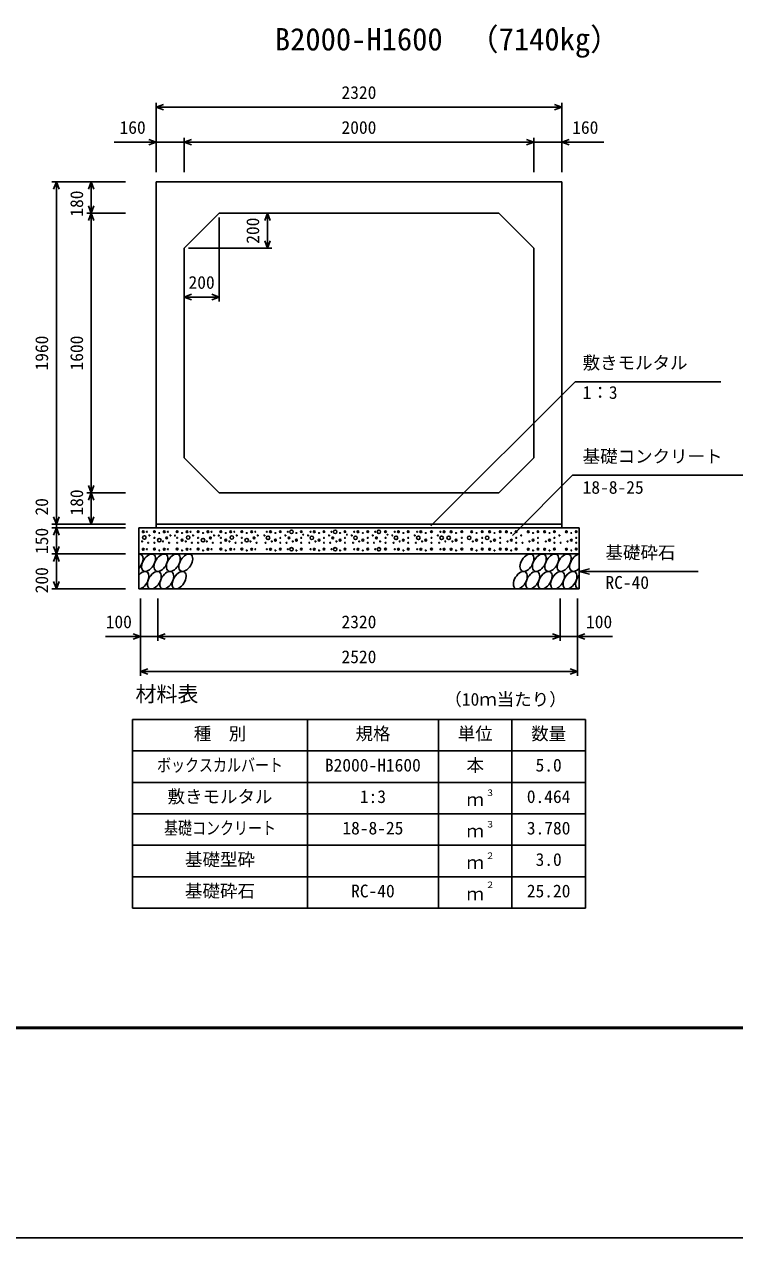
# Model space of a CAD drawing. Units: millimetres, scale not verified. Extents: x -25170 to 75630, y 0 to 35640.
# Drawn here: x 40275 to 44339, y 0 to 6943 of the extents above; entities that cross this region are included whole.
import ezdxf
from ezdxf.enums import TextEntityAlignment as Align

# ---------------------------------------------------------------- set-up
doc = ezdxf.new("R2010")
doc.units = ezdxf.units.MM
doc.header["$LTSCALE"] = 60
for name, color, linetype, lineweight in [('Defpoints_3', 5, 'Continuous', 25), ('DIM', 7, 'Continuous', 25), ('HATCH', 6, 'Continuous', 25), ('HYO', 3, 'Continuous', 25), ('HYO2', 4, 'Continuous', 25), ('OUTLINE', 3, 'Continuous', 25), ('TXT', 7, 'Continuous', 25), ('WAKU', 3, 'Continuous', 50)]:
    doc.layers.add(name, color=color, linetype=linetype, lineweight=lineweight)
doc.styles.add('ＭＳ ゴシック', font='')
doc.styles.get('ＭＳ ゴシック').set_extended_font_data('MS Gothic')

msp = doc.modelspace()

# ---------------------------------------------------------------- linework, layer by layer
at = {"layer": 'Defpoints_3'}
msp.add_line((25230, 0), (75630, 0), dxfattribs=at)
at = {"layer": 'DIM'}
for p, q in [((41029.98, 6493.78), (41029.98, 6096.89)), ((41072.27, 6484.17), (41029.98, 6468.78)), ((43349.98, 6468.78), (41029.98, 6468.78)), ((41029.98, 6468.78), (41072.27, 6453.39)), ((43307.7, 6484.17), (43349.98, 6468.78)), ((43349.98, 6468.78), (43307.7, 6453.39)), ((43349.98, 6493.78), (43349.98, 6096.89)), ((40789.24, 6268.78), (41029.98, 6268.78)), ((40987.7, 6284.17), (41029.98, 6268.78)), ((41029.98, 6268.78), (40987.7, 6253.39)), ((41189.98, 6268.78), (41029.98, 6268.78)), ((41189.98, 6293.78), (41189.98, 6096.89)), ((41232.27, 6284.17), (41189.98, 6268.78)), ((43189.98, 6268.78), (41189.98, 6268.78)), ((41189.98, 6268.78), (41232.27, 6253.39)), ((43147.7, 6284.17), (43189.98, 6268.78)), ((43189.98, 6268.78), (43147.7, 6253.39)), ((43189.98, 6293.78), (43189.98, 6096.89)), ((43189.98, 6268.78), (43349.98, 6268.78)), ((43392.27, 6284.17), (43349.98, 6268.78)), ((43590.73, 6268.78), (43349.98, 6268.78)), ((43349.98, 6268.78), (43392.27, 6253.39)), ((40433.88, 6041.89), (40854.98, 6041.89)), ((40458.88, 6041.89), (40443.49, 5999.6)), ((40458.88, 4081.89), (40458.88, 6041.89)), ((40474.27, 5999.6), (40458.88, 6041.89)), ((40658.88, 6041.89), (40643.49, 5999.6)), ((40658.88, 6041.89), (40658.88, 5861.89)), ((40674.27, 5999.6), (40658.88, 6041.89)), ((40658.88, 5861.89), (40643.49, 5904.17)), ((40674.27, 5904.17), (40658.88, 5861.89)), ((40633.88, 5861.89), (40854.98, 5861.89)), ((40658.88, 5861.89), (40643.49, 5819.6)), ((40658.88, 5861.89), (40658.88, 4261.89)), ((40674.27, 5819.6), (40658.88, 5861.89)), ((41389.98, 5836.89), (41389.98, 5357.17)), ((41666.05, 5861.89), (41650.66, 5819.6)), ((41666.05, 5661.89), (41666.05, 5861.89)), ((41681.44, 5819.6), (41666.05, 5861.89)), ((41666.05, 5661.89), (41650.66, 5704.17)), ((41681.44, 5704.17), (41666.05, 5661.89)), ((41214.98, 5661.89), (41691.05, 5661.89)), ((41232.27, 5397.56), (41189.98, 5382.17)), ((41389.98, 5382.17), (41189.98, 5382.17)), ((41189.98, 5382.17), (41232.27, 5366.78)), ((41347.7, 5397.56), (41389.98, 5382.17)), ((41389.98, 5382.17), (41347.7, 5366.78)), ((42601.17, 4072.31), (43426.48, 4897.62)), ((44258.89, 4897.62), (43426.48, 4897.62)), ((43068.01, 4018.16), (43412.07, 4362.22)), ((44511.62, 4362.22), (43412.07, 4362.22)), ((40633.88, 4261.89), (40854.98, 4261.89)), ((40658.88, 4261.89), (40643.49, 4304.17)), ((40658.88, 4261.89), (40643.49, 4219.6)), ((40674.27, 4304.17), (40658.88, 4261.89)), ((40658.88, 4081.89), (40658.88, 4261.89)), ((40674.27, 4219.6), (40658.88, 4261.89)), ((40458.88, 4081.89), (40443.49, 4124.17)), ((40474.27, 4124.17), (40458.88, 4081.89)), ((40658.88, 4081.89), (40643.49, 4124.17)), ((40674.27, 4124.17), (40658.88, 4081.89)), ((40433.88, 4081.89), (40854.98, 4081.89)), ((40433.88, 4061.89), (40854.98, 4061.89)), ((40458.88, 4061.89), (40443.49, 4019.6)), ((40458.88, 4081.89), (40458.88, 4061.89)), ((40458.88, 4061.89), (40458.88, 3911.89)), ((40474.27, 4019.6), (40458.88, 4061.89)), ((40433.88, 3911.89), (40854.98, 3911.89)), ((40458.88, 3911.89), (40443.49, 3954.17)), ((40458.88, 3911.89), (40443.49, 3869.6)), ((40474.27, 3954.17), (40458.88, 3911.89)), ((40458.88, 3911.89), (40458.88, 3711.89)), ((40474.27, 3869.6), (40458.88, 3911.89)), ((43449.98, 3811.89), (43507.94, 3827.42)), ((40458.88, 3711.89), (40443.49, 3754.17)), ((40474.27, 3754.17), (40458.88, 3711.89)), ((44129.79, 3811.89), (43449.98, 3811.89)), ((43449.98, 3811.89), (43507.94, 3796.36)), ((40433.88, 3711.89), (40854.98, 3711.89)), ((40939.98, 3215.28), (40939.98, 3656.89)), ((41039.98, 3415.28), (41039.98, 3656.89)), ((43339.98, 3415.28), (43339.98, 3656.89)), ((43339.98, 3415.28), (43339.98, 3656.89)), ((43439.98, 3215.28), (43439.98, 3656.89)), ((40740.44, 3440.28), (40939.98, 3440.28)), ((40897.7, 3455.67), (40939.98, 3440.28)), ((40939.98, 3440.28), (40897.7, 3424.88)), ((41039.98, 3440.28), (40939.98, 3440.28)), ((41082.27, 3455.67), (41039.98, 3440.28)), ((43339.98, 3440.28), (41039.98, 3440.28)), ((41039.98, 3440.28), (41082.27, 3424.88)), ((43297.7, 3455.67), (43339.98, 3440.28)), ((43339.98, 3440.28), (43297.7, 3424.88)), ((43439.98, 3440.28), (43339.98, 3440.28)), ((43482.27, 3455.67), (43439.98, 3440.28)), ((43639.53, 3440.28), (43439.98, 3440.28)), ((43439.98, 3440.28), (43482.27, 3424.88)), ((40982.27, 3255.67), (40939.98, 3240.28)), ((43439.98, 3240.28), (40939.98, 3240.28)), ((40939.98, 3240.28), (40982.27, 3224.88)), ((43397.7, 3255.67), (43439.98, 3240.28)), ((43439.98, 3240.28), (43397.7, 3224.88))]:
    msp.add_line(p, q, dxfattribs=at)
at = {"layer": 'HATCH'}
for centre, radius in [((40956.02, 4039.07), 5), ((40977.05, 4039.07), 2.5), ((41019.95, 4039.94), 5), ((41047.99, 4032.06), 2.5), ((41076.02, 4039.07), 5), ((41097.05, 4039.07), 2.5), ((41149.95, 4039.94), 5), ((41177.99, 4032.06), 2.5), ((41206.02, 4039.07), 5), ((41227.05, 4039.07), 2.5), ((41269.95, 4039.94), 5), ((41297.99, 4032.06), 2.5), ((41326.02, 4039.07), 5), ((41347.05, 4039.07), 2.5), ((41399.95, 4039.94), 5), ((41427.99, 4032.06), 2.5), ((41456.02, 4039.07), 5), ((41477.05, 4039.07), 2.5), ((41519.95, 4039.94), 5), ((41547.99, 4032.06), 2.5), ((41576.02, 4039.07), 5), ((41597.05, 4039.07), 2.5), ((41662.91, 4039.07), 2.5), ((41683.94, 4039.07), 5), ((41711.98, 4032.06), 2.5), ((41740.01, 4039.94), 5), ((41782.91, 4039.07), 2.5), ((41803.94, 4039.07), 10), ((41831.98, 4032.06), 2.5), ((41860.01, 4039.94), 5), ((41912.91, 4039.07), 2.5), ((41933.94, 4039.07), 5), ((41961.98, 4032.06), 2.5), ((41990.01, 4039.94), 5), ((42032.91, 4039.07), 2.5), ((42053.94, 4039.07), 10), ((42081.98, 4032.06), 2.5), ((42110.01, 4039.94), 5), ((42162.91, 4039.07), 2.5), ((42183.94, 4039.07), 5), ((42211.98, 4032.06), 2.5), ((42240.01, 4039.94), 5), ((42282.91, 4039.07), 2.5), ((42303.94, 4039.07), 10), ((42341.84, 4039.94), 5), ((42394.73, 4039.07), 2.5), ((42415.76, 4039.07), 5), ((42443.8, 4032.06), 2.5), ((42471.84, 4039.94), 5), ((42522.79, 4039.07), 2.5), ((42543.83, 4039.07), 5), ((42571.86, 4032.06), 2.5), ((42604.77, 4039.94), 5), ((42655.72, 4039.07), 2.5), ((42676.75, 4039.07), 5), ((42717.42, 4039.07), 5), ((42745.46, 4032.06), 2.5), ((42778.36, 4039.94), 5), ((42834.27, 4039.07), 5), ((42862.3, 4032.06), 2.5), ((42895.2, 4039.94), 5), ((42936.96, 4039.07), 5), ((42965, 4032.06), 2.5), ((42997.9, 4039.94), 5), ((43033.17, 4039.07), 5), ((43061.2, 4032.06), 2.5), ((43089.24, 4039.94), 5), ((43157.98, 4039.07), 5), ((43186.02, 4032.06), 2.5), ((43214.06, 4039.94), 5), ((43251.62, 4039.07), 5), ((43279.66, 4032.06), 2.5), ((43307.7, 4039.94), 5), ((43376.44, 4039.07), 5), ((43404.47, 4032.06), 2.5), ((43432.51, 4039.94), 5), ((40949.01, 3983.91), 2.5), ((40962.56, 4006.05), 10), ((40984.06, 3976.04), 2.5), ((40991.07, 4018.05), 2.5), ((41019.95, 4004.05), 2.5), ((41019.95, 3976.04), 2.5), ((41047.99, 3990.92), 10), ((41069.01, 3983.91), 2.5), ((41090.04, 4004.05), 5), ((41104.06, 3976.04), 2.5), ((41111.07, 4018.05), 2.5), ((41137.53, 4017.15), 2.5), ((41149.95, 4004.05), 2.5), ((41149.95, 3976.04), 2.5), ((41177.99, 3990.92), 5), ((41199.01, 3983.91), 2.5), ((41212.56, 4006.05), 10), ((41234.06, 3976.04), 2.5), ((41241.07, 4018.05), 2.5), ((41269.95, 4004.05), 2.5), ((41269.95, 3976.04), 2.5), ((41297.99, 3990.92), 10), ((41319.01, 3983.91), 2.5), ((41340.04, 4004.05), 5), ((41354.06, 3976.04), 2.5), ((41361.07, 4018.05), 2.5), ((41387.53, 4017.15), 2.5), ((41399.95, 4004.05), 2.5), ((41399.95, 3976.04), 2.5), ((41427.99, 3990.92), 5), ((41449.01, 3983.91), 2.5), ((41462.56, 4006.05), 10), ((41484.06, 3976.04), 2.5), ((41491.07, 4018.05), 2.5), ((41519.95, 4004.05), 2.5), ((41519.95, 3976.04), 2.5), ((41547.99, 3990.92), 10), ((41569.01, 3983.91), 2.5), ((41590.04, 4004.05), 5), ((41604.06, 3976.04), 2.5), ((41611.07, 4018.05), 2.5), ((41648.89, 4018.05), 2.5), ((41655.9, 3976.04), 2.5), ((41669.92, 4004.05), 10), ((41690.95, 3983.91), 2.5), ((41711.98, 3990.92), 5), ((41740.01, 4004.05), 2.5), ((41740.01, 3976.04), 2.5), ((41768.89, 4018.05), 2.5), ((41775.9, 3976.04), 2.5), ((41789.92, 4004.05), 5), ((41810.95, 3983.91), 2.5), ((41831.98, 3990.92), 5), ((41860.01, 4004.05), 2.5), ((41860.01, 3976.04), 2.5), ((41871.35, 4022.37), 2.5), ((41898.89, 4018.05), 2.5), ((41905.9, 3976.04), 2.5), ((41919.92, 4004.05), 10), ((41940.95, 3983.91), 2.5), ((41961.98, 3990.92), 5), ((41990.01, 4004.05), 2.5), ((41990.01, 3976.04), 2.5), ((42018.89, 4018.05), 2.5), ((42025.9, 3976.04), 2.5), ((42039.92, 4004.05), 5), ((42060.95, 3983.91), 2.5), ((42081.98, 3990.92), 5), ((42110.01, 4004.05), 2.5), ((42110.01, 3976.04), 2.5), ((42121.35, 4022.37), 2.5), ((42148.89, 4018.05), 2.5), ((42155.9, 3976.04), 2.5), ((42169.92, 4004.05), 10), ((42190.95, 3983.91), 2.5), ((42211.98, 3990.92), 5), ((42240.01, 4004.05), 2.5), ((42240.01, 3976.04), 2.5), ((42268.89, 4018.05), 2.5), ((42275.9, 3976.04), 2.5), ((42289.92, 4004.05), 5), ((42310.95, 3983.91), 2.5), ((42341.84, 4004.05), 2.5), ((42341.84, 3976.04), 2.5), ((42353.18, 4022.37), 2.5), ((42380.71, 4018.05), 2.5), ((42387.72, 3976.04), 2.5), ((42401.74, 4004.05), 10), ((42422.77, 3983.91), 2.5), ((42443.8, 3990.92), 5), ((42471.84, 4004.05), 2.5), ((42471.84, 3976.04), 2.5), ((42508.78, 4018.05), 2.5), ((42515.79, 3976.04), 2.5), ((42529.81, 4004.05), 10), ((42550.83, 3983.91), 2.5), ((42571.86, 3990.92), 5), ((42604.77, 4004.05), 2.5), ((42604.77, 3976.04), 2.5), ((42641.7, 4018.05), 2.5), ((42648.71, 3976.04), 2.5), ((42662.73, 4004.05), 10), ((42683.76, 3983.91), 2.5), ((42703.4, 4004.05), 10), ((42724.43, 3983.91), 2.5), ((42745.46, 3990.92), 5), ((42778.36, 4004.05), 2.5), ((42778.36, 3976.04), 2.5), ((42820.25, 4004.05), 10), ((42841.27, 3983.91), 2.5), ((42862.3, 3990.92), 5), ((42895.2, 4004.05), 2.5), ((42895.2, 3976.04), 2.5), ((42922.94, 4004.05), 10), ((42943.97, 3983.91), 2.5), ((42965, 3990.92), 5), ((42997.9, 4004.05), 2.5), ((42997.9, 3976.04), 2.5), ((43040.17, 3983.91), 2.5), ((43061.2, 3990.92), 5), ((43089.24, 4004.05), 2.5), ((43089.24, 3976.04), 2.5), ((43118.12, 4018.05), 2.5), ((43125.13, 3976.04), 2.5), ((43164.99, 3983.91), 2.5), ((43186.02, 3990.92), 5), ((43214.06, 4004.05), 2.5), ((43214.06, 3976.04), 2.5), ((43258.63, 3983.91), 2.5), ((43279.66, 3990.92), 5), ((43307.7, 4004.05), 2.5), ((43307.7, 3976.04), 2.5), ((43336.57, 4018.05), 2.5), ((43343.58, 3976.04), 2.5), ((43383.45, 3983.91), 2.5), ((43404.47, 3990.92), 5), ((43432.51, 4004.05), 2.5), ((43432.51, 3976.04), 2.5), ((40956.02, 3939.07), 5), ((40977.05, 3939.07), 2.5), ((41019.95, 3939.94), 5), ((41047.99, 3932.06), 2.5), ((41076.02, 3939.07), 5), ((41097.05, 3939.07), 2.5), ((41149.95, 3939.94), 5), ((41177.99, 3932.06), 2.5), ((41206.02, 3939.07), 5), ((41227.05, 3939.07), 2.5), ((41269.95, 3939.94), 5), ((41297.99, 3932.06), 2.5), ((41326.02, 3939.07), 5), ((41347.05, 3939.07), 2.5), ((41399.95, 3939.94), 5), ((41427.99, 3932.06), 2.5), ((41456.02, 3939.07), 5), ((41477.05, 3939.07), 2.5), ((41519.95, 3939.94), 5), ((41547.99, 3932.06), 2.5), ((41576.02, 3939.07), 5), ((41597.05, 3939.07), 2.5), ((41662.91, 3939.07), 2.5), ((41683.94, 3939.07), 5), ((41711.98, 3932.06), 2.5), ((41740.01, 3939.94), 5), ((41782.91, 3939.07), 2.5), ((41803.94, 3939.07), 10), ((41831.98, 3932.06), 2.5), ((41860.01, 3939.94), 5), ((41912.91, 3939.07), 2.5), ((41933.94, 3939.07), 5), ((41961.98, 3932.06), 2.5), ((41990.01, 3939.94), 5), ((42032.91, 3939.07), 2.5), ((42053.94, 3939.07), 10), ((42081.98, 3932.06), 2.5), ((42110.01, 3939.94), 5), ((42162.91, 3939.07), 2.5), ((42183.94, 3939.07), 5), ((42211.98, 3932.06), 2.5), ((42240.01, 3939.94), 5), ((42282.91, 3939.07), 2.5), ((42303.94, 3939.07), 10), ((42341.84, 3939.94), 5), ((42394.73, 3939.07), 2.5), ((42415.76, 3939.07), 5), ((42443.8, 3932.06), 2.5), ((42471.84, 3939.94), 5), ((42522.79, 3939.07), 2.5), ((42543.83, 3939.07), 5), ((42571.86, 3932.06), 2.5), ((42604.77, 3939.94), 5), ((42655.72, 3939.07), 2.5), ((42676.75, 3939.07), 5), ((42717.42, 3939.07), 5), ((42745.46, 3932.06), 2.5), ((42778.36, 3939.94), 5), ((42834.27, 3939.07), 5), ((42862.3, 3932.06), 2.5), ((42895.2, 3939.94), 5), ((42936.96, 3939.07), 5), ((42965, 3932.06), 2.5), ((42997.9, 3939.94), 5), ((43033.17, 3939.07), 5), ((43061.2, 3932.06), 2.5), ((43089.24, 3939.94), 5), ((43157.98, 3939.07), 5), ((43186.02, 3932.06), 2.5), ((43214.06, 3939.94), 5), ((43251.62, 3939.07), 5), ((43279.66, 3932.06), 2.5), ((43307.7, 3939.94), 5), ((43376.44, 3939.07), 5), ((43404.47, 3932.06), 2.5), ((43432.51, 3939.94), 5)]:
    msp.add_circle(centre, radius, dxfattribs=at)
for centre, start_param, end_param in [((40915.33, 3861.88), 4.3355439, 6.7245934), ((43434.54, 3861.88), 0.4199491, 4.357003), ((40948.58, 3761.89), 3.4740877, 7.5860497), ((43467.79, 3761.89), 1.2805297, 3.4964223)]:
    msp.add_ellipse(centre, major_axis=(29.09, 47.08), ratio=0.5792, start_param=start_param, end_param=end_param, dxfattribs=at)
for centre in [(40986.29, 3861.88), (41057.24, 3861.88), (41128.2, 3861.88), (41199.15, 3861.88), (43150.71, 3861.88), (43221.67, 3861.88), (43292.63, 3861.88), (43363.58, 3861.88), (41019.53, 3761.89), (41090.49, 3761.89), (41161.45, 3761.89), (43113.01, 3761.89), (43183.96, 3761.89), (43254.92, 3761.89), (43325.87, 3761.89), (43396.83, 3761.89)]:
    msp.add_ellipse(centre, major_axis=(29.09, 47.08), ratio=0.5792, dxfattribs=at)
at = {"layer": 'HYO'}
for p, q in [((43484.98, 2965.28), (40894.98, 2965.28)), ((40894.98, 2965.28), (40894.98, 1885.28)), ((41894.98, 2965.28), (41894.98, 1885.28)), ((42644.98, 2965.28), (42644.98, 1885.28)), ((43064.98, 2965.28), (43064.98, 1885.28)), ((43484.98, 1885.28), (43484.98, 2965.28)), ((40894.98, 2785.28), (43484.98, 2785.28)), ((40894.98, 1885.28), (43484.98, 1885.28))]:
    msp.add_line(p, q, dxfattribs=at)
at = {"layer": 'HYO2'}
for p, q in [((40894.98, 2605.28), (43484.98, 2605.28)), ((40894.98, 2425.28), (43484.98, 2425.28)), ((40894.98, 2245.28), (43484.98, 2245.28)), ((40894.98, 2065.28), (43484.98, 2065.28))]:
    msp.add_line(p, q, dxfattribs=at)
at = {"layer": 'OUTLINE'}
for p, q in [((43349.98, 6041.89), (41029.98, 6041.89)), ((41029.98, 4061.89), (41029.98, 6041.89)), ((43349.98, 4061.89), (43349.98, 6041.89)), ((41189.98, 5661.89), (41389.98, 5861.89)), ((42989.98, 5861.89), (41389.98, 5861.89)), ((42989.98, 5861.89), (43189.98, 5661.89)), ((41189.98, 5661.89), (41189.98, 4461.89)), ((43189.98, 5661.89), (43189.98, 4461.89)), ((41389.98, 4261.89), (41189.98, 4461.89)), ((43189.98, 4461.89), (42989.98, 4261.89)), ((42989.98, 4261.89), (41389.98, 4261.89)), ((40929.98, 4061.89), (40929.98, 3711.89)), ((40929.98, 4061.89), (43449.98, 4061.89)), ((43349.98, 4081.89), (41029.98, 4081.89)), ((43449.98, 4061.89), (43449.98, 3711.89)), ((40929.98, 3911.89), (43449.98, 3911.89)), ((40929.98, 3711.89), (43449.98, 3711.89))]:
    msp.add_line(p, q, dxfattribs=at)
at = {"layer": 'WAKU'}
msp.add_line((26430, 1200), (74430, 1200), dxfattribs=at)

# ---------------------------------------------------------------- texts
at = {"layer": 'DIM', "style": 'ＭＳ ゴシック'}
for s, p in [('2320', (42089.98, 6493.78)), ('160', (40820.34, 6293.78)), ('2000', (42089.98, 6293.78)), ('160', (43409.62, 6293.78)), ('200', (41214.98, 5407.17)), ('敷きモルタル', (43469.33, 4947.62)), ('1：3', (43469.33, 4777.5)), ('基礎コンクリート', (43469.33, 4412.22)), ('18-8-25', (43469.33, 4234.59)), ('基礎砕石', (43599.72, 3861.89)), ('RC-40', (43599.72, 3690.51)), ('100', (40741.34, 3465.28)), ('2320', (42089.98, 3465.28)), ('100', (43488.62, 3465.28)), ('2520', (42089.98, 3265.28))]:
    msp.add_text(s, height=73.31, dxfattribs=at).set_placement(p, align=Align.BOTTOM_LEFT)
for s, p in [('180', (40633.88, 5841.89)), ('200', (41641.05, 5686.89)), ('1960', (40433.88, 4961.89)), ('1600', (40633.88, 4961.89)), ('180', (40633.88, 4131.89)), ('20', (40433.88, 4131.96)), ('150', (40433.88, 3911.89)), ('200', (40433.88, 3686.89))]:
    msp.add_text(s, height=73.31, rotation=90, dxfattribs=at).set_placement(p, align=Align.BOTTOM_LEFT)
at = {"layer": 'TXT', "style": 'ＭＳ ゴシック'}
for s, height, p in [('（7140kg）', 128.3, (42813.57, 6754.39)), ('B2000-H1600', 128.3, (41708.73, 6754.39)), ('材料表', 87.98, (40911.65, 3040.28)), ('（10ｍ当たり）', 73.31, (42678.31, 3021.94)), ('種\u3000別', 73.31, (41244.98, 2825.28)), ('規格', 73.31, (42169.98, 2825.28)), ('単位', 73.31, (42754.98, 2825.28)), ('数量', 73.31, (43174.98, 2825.28)), ('B2000-H1600', 73.31, (41994.98, 2645.28)), ('本', 73.31, (42804.98, 2645.28)), ('5.0', 73.31, (43199.98, 2645.28)), ('敷きモルタル', 73.31, (41094.98, 2465.28)), ('1:3', 73.31, (42194.98, 2465.28)), ('ｍ', 73.31, (42804.98, 2448.61)), ('３', 36.66, (42914.22, 2515.89)), ('0.464', 73.31, (43149.98, 2465.28)), ('18-8-25', 73.31, (42094.98, 2285.28)), ('３', 36.66, (42914.22, 2335.89)), ('3.780', 73.31, (43149.98, 2285.28)), ('ｍ', 73.31, (42804.98, 2268.61)), ('基礎型砕', 73.31, (41194.98, 2105.28)), ('ｍ', 73.31, (42804.98, 2088.61)), ('２', 36.66, (42914.22, 2155.89)), ('3.0', 73.31, (43199.98, 2105.28)), ('基礎砕石', 73.31, (41194.98, 1925.28)), ('RC-40', 73.31, (42144.98, 1925.28)), ('２', 36.66, (42914.22, 1989.22)), ('25.20', 73.31, (43149.98, 1925.28)), ('ｍ', 73.31, (42804.98, 1908.61))]:
    msp.add_text(s, height=height, dxfattribs=at).set_placement(p, align=Align.BOTTOM_LEFT)
at = {"layer": 'TXT', "style": 'ＭＳ ゴシック', "width": 0.8}
for s, p in [('ボックスカルバート', (41034.98, 2645.28)), ('基礎コンクリート', (41074.98, 2285.28))]:
    msp.add_text(s, height=73.31, dxfattribs=at).set_placement(p, align=Align.BOTTOM_LEFT)

doc.saveas('drawing.dxf')
